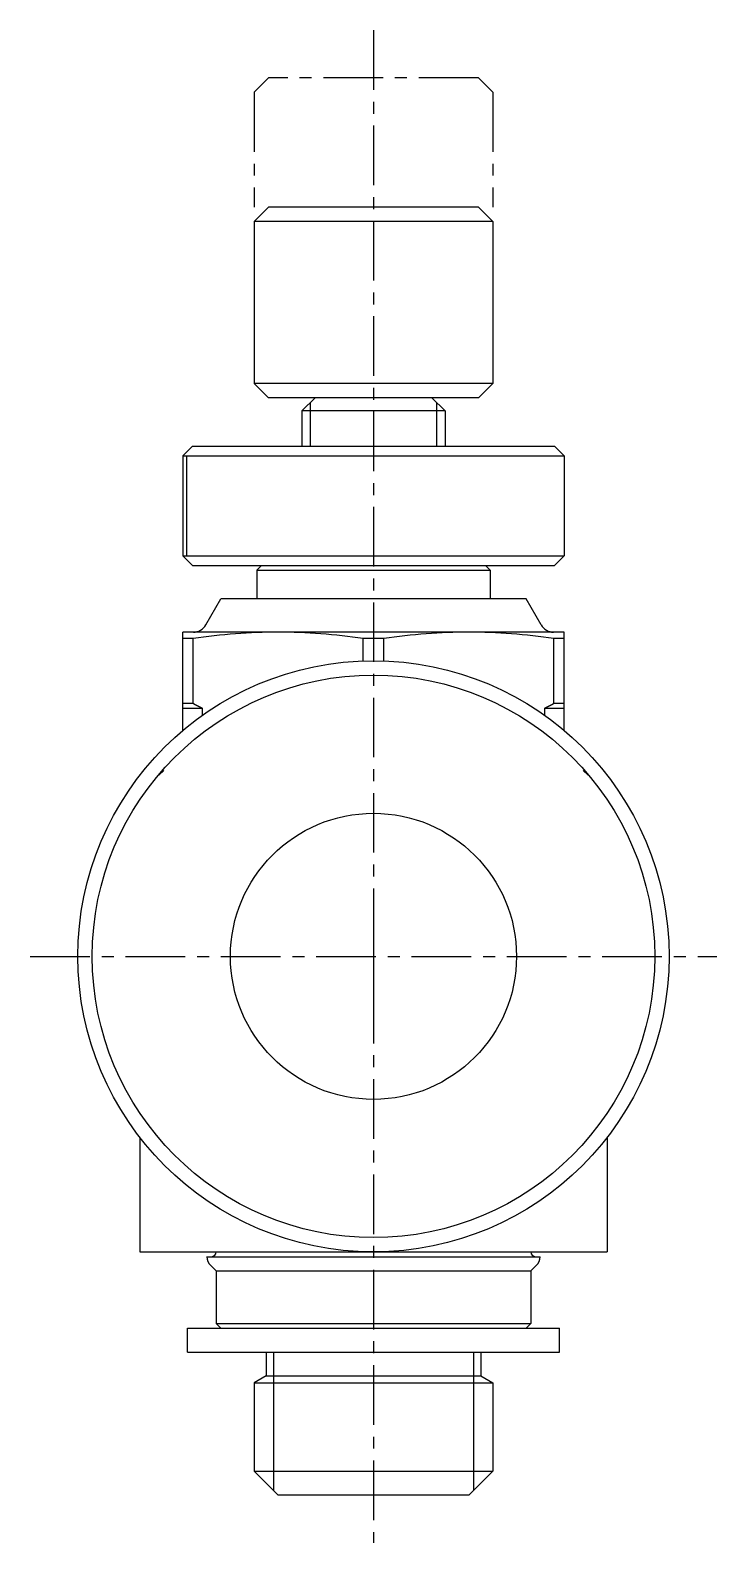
# Model space of a CAD drawing. Extents: x 3.6 to 91.3, y -19.5 to 70.
# Drawn here: x 76.94 to 91.34, y -0.5 to 31.22 of the extents above; entities that cross this region are included whole.
import ezdxf

# ---------------------------------------------------------------- set-up
doc = ezdxf.new("R2010")
doc.units = 0
doc.linetypes.add('CENTER', pattern=[2, 1.25, -0.25, 0.25, -0.25])
doc.layers.get('0').update_dxf_attribs({"linetype": 'CONTINUOUS'})
doc.layers.add('CENTER', color=1, linetype='CENTER')
doc.layers.add('LY_1', color=7, linetype='CONTINUOUS')

msp = doc.modelspace()

# ---------------------------------------------------------------- linework, layer by layer
at = {"color": 7, "linetype": 'CONTINUOUS'}
for p, q in [((81.64, 27.216), (81.94, 27.516)), ((86.34, 27.516), (81.94, 27.516)), ((86.64, 27.216), (86.34, 27.516)), ((86.64, 27.216), (81.64, 27.216)), ((81.64, 27.216), (81.64, 23.816)), ((86.64, 27.216), (86.64, 23.816)), ((86.64, 23.816), (81.64, 23.816)), ((81.94, 23.516), (81.64, 23.816)), ((86.64, 23.816), (86.34, 23.516)), ((86.34, 23.516), (81.94, 23.516)), ((82.915, 23.516), (82.64, 23.241)), ((85.365, 23.516), (85.64, 23.241)), ((85.64, 23.241), (82.64, 23.241)), ((82.64, 23.241), (82.64, 22.5)), ((85.64, 23.241), (85.64, 22.5)), ((80.14, 22.3), (80.34, 22.5)), ((80.14, 22.3), (80.14, 20.2)), ((80.14, 22.3), (88.14, 22.3)), ((80.217, 22.3), (80.217, 20.2)), ((80.34, 22.5), (87.94, 22.5)), ((87.94, 22.5), (88.14, 22.3)), ((88.14, 22.3), (88.14, 20.2)), ((80.14, 20.2), (80.34, 20)), ((80.14, 20.2), (88.14, 20.2)), ((80.34, 20), (87.94, 20)), ((81.69, 19.9), (81.79, 20)), ((86.59, 19.9), (86.49, 20)), ((88.14, 20.2), (87.94, 20)), ((81.69, 19.9), (81.69, 19.3)), ((81.69, 19.9), (86.59, 19.9)), ((86.59, 19.9), (86.59, 19.3)), ((80.623, 18.75), (80.94, 19.3)), ((87.34, 19.3), (80.94, 19.3)), ((87.658, 18.75), (87.34, 19.3)), ((88.14, 18.6), (80.14, 18.6)), ((80.14, 16.537), (80.14, 18.6)), ((80.355, 18.466), (80.14, 18.466)), ((80.355, 17.1), (80.355, 18.466)), ((84.355, 18.466), (83.925, 18.466)), ((83.925, 17.996), (83.925, 18.466)), ((84.355, 17.996), (84.355, 18.466)), ((87.925, 17.1), (87.925, 18.466)), ((88.14, 18.466), (87.925, 18.466)), ((88.14, 16.537), (88.14, 18.6)), ((80.355, 17.1), (80.14, 17.1)), ((80.553, 17), (80.14, 17)), ((80.553, 16.857), (80.553, 17)), ((87.728, 17), (87.728, 16.857)), ((88.14, 17), (87.728, 17)), ((88.14, 17.1), (87.925, 17.1)), ((79.74, 15.7), (79.64, 15.6)), ((88.54, 15.7), (88.64, 15.6)), ((84.14, 12.55), (84.14, 11.05)), ((79.24, 8.001), (79.24, 5.6)), ((89.04, 8.001), (89.04, 5.6)), ((79.24, 5.6), (89.04, 5.6)), ((80.64, 5.5), (87.639, 5.5)), ((80.728, 5.312), (80.84, 5.2)), ((80.84, 5.2), (80.84, 4.1)), ((80.84, 5.2), (87.44, 5.2)), ((87.552, 5.312), (87.44, 5.2)), ((87.44, 5.2), (87.44, 4.1)), ((80.24, 4), (88.04, 4)), ((80.24, 3.5), (80.24, 4)), ((80.94, 4), (80.84, 4.1)), ((80.84, 4.1), (87.44, 4.1)), ((87.44, 4.1), (87.34, 4)), ((88.04, 3.5), (88.04, 4)), ((80.24, 3.5), (88.04, 3.5)), ((81.89, 3.5), (81.89, 3)), ((86.39, 3.5), (86.39, 3)), ((81.89, 3), (81.64, 2.856)), ((81.64, 2.856), (81.64, 1)), ((81.64, 2.856), (86.64, 2.856)), ((81.89, 3), (86.39, 3)), ((86.39, 3), (86.64, 2.856)), ((86.64, 2.856), (86.64, 1)), ((81.64, 1), (82.14, 0.5)), ((81.64, 1), (86.64, 1)), ((86.64, 1), (86.14, 0.5)), ((86.14, 0.5), (82.14, 0.5))]:
    msp.add_line(p, q, dxfattribs=at)
at = {"color": 7}
for points in [[(80.553, 17, 0), (80.551, 17, 0), (80.55, 17.001, 0), (80.549, 17.002, 0), (80.548, 17.002, 0), (80.546, 17.003, 0), (80.545, 17.003, 0), (80.544, 17.004, 0), (80.543, 17.005, 0), (80.541, 17.005, 0), (80.54, 17.006, 0), (80.539, 17.007, 0), (80.538, 17.007, 0), (80.536, 17.008, 0), (80.535, 17.008, 0), (80.534, 17.009, 0), (80.533, 17.01, 0), (80.531, 17.01, 0), (80.53, 17.011, 0), (80.529, 17.011, 0), (80.528, 17.012, 0), (80.526, 17.013, 0), (80.525, 17.013, 0), (80.524, 17.014, 0), (80.522, 17.015, 0), (80.521, 17.015, 0), (80.52, 17.016, 0), (80.519, 17.016, 0), (80.517, 17.017, 0), (80.516, 17.018, 0), (80.515, 17.018, 0), (80.514, 17.019, 0), (80.513, 17.019, 0), (80.511, 17.02, 0), (80.51, 17.021, 0), (80.509, 17.021, 0), (80.507, 17.022, 0), (80.506, 17.023, 0), (80.505, 17.023, 0), (80.504, 17.024, 0), (80.502, 17.024, 0), (80.501, 17.025, 0), (80.5, 17.026, 0), (80.499, 17.026, 0), (80.498, 17.027, 0), (80.496, 17.027, 0), (80.495, 17.028, 0), (80.494, 17.029, 0), (80.493, 17.029, 0), (80.491, 17.03, 0), (80.49, 17.03, 0), (80.489, 17.031, 0), (80.487, 17.032, 0), (80.486, 17.032, 0), (80.485, 17.033, 0), (80.484, 17.034, 0), (80.483, 17.034, 0), (80.481, 17.035, 0), (80.48, 17.035, 0), (80.479, 17.036, 0), (80.478, 17.037, 0), (80.476, 17.037, 0), (80.475, 17.038, 0), (80.474, 17.039, 0), (80.472, 17.039, 0), (80.471, 17.04, 0), (80.47, 17.041, 0), (80.469, 17.041, 0), (80.468, 17.042, 0), (80.466, 17.042, 0), (80.465, 17.043, 0), (80.464, 17.044, 0), (80.463, 17.044, 0), (80.461, 17.045, 0), (80.46, 17.046, 0), (80.459, 17.046, 0), (80.458, 17.047, 0), (80.456, 17.047, 0), (80.455, 17.048, 0), (80.454, 17.049, 0), (80.453, 17.049, 0), (80.451, 17.05, 0), (80.45, 17.05, 0), (80.449, 17.051, 0), (80.448, 17.052, 0), (80.446, 17.052, 0), (80.445, 17.053, 0), (80.444, 17.054, 0), (80.443, 17.054, 0), (80.441, 17.055, 0), (80.44, 17.055, 0), (80.439, 17.056, 0), (80.438, 17.057, 0), (80.436, 17.057, 0), (80.435, 17.058, 0), (80.434, 17.059, 0), (80.433, 17.059, 0), (80.431, 17.06, 0), (80.43, 17.061, 0), (80.429, 17.061, 0), (80.428, 17.062, 0), (80.427, 17.062, 0), (80.425, 17.063, 0), (80.424, 17.064, 0), (80.423, 17.064, 0), (80.421, 17.065, 0), (80.42, 17.066, 0), (80.419, 17.066, 0), (80.418, 17.067, 0), (80.417, 17.068, 0), (80.415, 17.068, 0), (80.414, 17.069, 0), (80.413, 17.07, 0), (80.412, 17.07, 0), (80.41, 17.071, 0), (80.409, 17.071, 0), (80.408, 17.072, 0), (80.407, 17.073, 0), (80.405, 17.073, 0), (80.404, 17.074, 0), (80.403, 17.075, 0), (80.402, 17.075, 0), (80.4, 17.076, 0), (80.399, 17.077, 0), (80.398, 17.077, 0), (80.397, 17.078, 0), (80.395, 17.078, 0), (80.394, 17.079, 0), (80.393, 17.08, 0), (80.392, 17.08, 0), (80.391, 17.081, 0), (80.389, 17.082, 0), (80.388, 17.082, 0), (80.387, 17.083, 0), (80.386, 17.084, 0), (80.384, 17.084, 0), (80.383, 17.085, 0), (80.382, 17.086, 0), (80.381, 17.086, 0), (80.379, 17.087, 0), (80.378, 17.087, 0), (80.377, 17.088, 0), (80.376, 17.089, 0), (80.374, 17.09, 0), (80.373, 17.09, 0), (80.372, 17.091, 0), (80.371, 17.091, 0), (80.37, 17.092, 0), (80.368, 17.093, 0), (80.367, 17.093, 0), (80.366, 17.094, 0), (80.365, 17.095, 0), (80.363, 17.095, 0), (80.362, 17.096, 0), (80.361, 17.097, 0), (80.36, 17.097, 0), (80.358, 17.098, 0), (80.357, 17.099, 0), (80.356, 17.099, 0), (80.355, 17.1, 0)], [(87.925, 17.1, 0), (87.924, 17.099, 0), (87.923, 17.099, 0), (87.922, 17.098, 0), (87.921, 17.097, 0), (87.919, 17.097, 0), (87.918, 17.096, 0), (87.917, 17.095, 0), (87.916, 17.095, 0), (87.914, 17.094, 0), (87.913, 17.093, 0), (87.912, 17.093, 0), (87.911, 17.092, 0), (87.909, 17.091, 0), (87.908, 17.091, 0), (87.907, 17.09, 0), (87.906, 17.09, 0), (87.904, 17.089, 0), (87.903, 17.088, 0), (87.902, 17.087, 0), (87.901, 17.087, 0), (87.9, 17.086, 0), (87.898, 17.086, 0), (87.897, 17.085, 0), (87.896, 17.084, 0), (87.895, 17.084, 0), (87.893, 17.083, 0), (87.892, 17.082, 0), (87.891, 17.082, 0), (87.89, 17.081, 0), (87.888, 17.08, 0), (87.887, 17.08, 0), (87.886, 17.079, 0), (87.885, 17.078, 0), (87.883, 17.078, 0), (87.882, 17.077, 0), (87.881, 17.077, 0), (87.88, 17.076, 0), (87.879, 17.075, 0), (87.877, 17.075, 0), (87.876, 17.074, 0), (87.875, 17.073, 0), (87.874, 17.073, 0), (87.872, 17.072, 0), (87.871, 17.072, 0), (87.87, 17.071, 0), (87.869, 17.07, 0), (87.867, 17.07, 0), (87.866, 17.069, 0), (87.865, 17.068, 0), (87.864, 17.068, 0), (87.862, 17.067, 0), (87.861, 17.066, 0), (87.86, 17.066, 0), (87.859, 17.065, 0), (87.857, 17.064, 0), (87.856, 17.064, 0), (87.855, 17.063, 0), (87.854, 17.062, 0), (87.853, 17.062, 0), (87.851, 17.061, 0), (87.85, 17.061, 0), (87.849, 17.06, 0), (87.847, 17.059, 0), (87.846, 17.059, 0), (87.845, 17.058, 0), (87.844, 17.058, 0), (87.843, 17.057, 0), (87.841, 17.056, 0), (87.84, 17.056, 0), (87.839, 17.055, 0), (87.838, 17.054, 0), (87.836, 17.054, 0), (87.835, 17.053, 0), (87.834, 17.052, 0), (87.833, 17.052, 0), (87.831, 17.051, 0), (87.83, 17.05, 0), (87.829, 17.05, 0), (87.828, 17.049, 0), (87.826, 17.049, 0), (87.825, 17.048, 0), (87.824, 17.047, 0), (87.823, 17.047, 0), (87.821, 17.046, 0), (87.82, 17.046, 0), (87.819, 17.045, 0), (87.818, 17.044, 0), (87.816, 17.044, 0), (87.815, 17.043, 0), (87.814, 17.042, 0), (87.813, 17.042, 0), (87.811, 17.041, 0), (87.81, 17.041, 0), (87.809, 17.04, 0), (87.808, 17.039, 0), (87.806, 17.039, 0), (87.805, 17.038, 0), (87.804, 17.037, 0), (87.803, 17.037, 0), (87.801, 17.036, 0), (87.8, 17.035, 0), (87.799, 17.035, 0), (87.798, 17.034, 0), (87.796, 17.034, 0), (87.795, 17.033, 0), (87.794, 17.032, 0), (87.793, 17.032, 0), (87.791, 17.031, 0), (87.79, 17.03, 0), (87.789, 17.03, 0), (87.788, 17.029, 0), (87.787, 17.029, 0), (87.785, 17.028, 0), (87.784, 17.027, 0), (87.783, 17.027, 0), (87.781, 17.026, 0), (87.78, 17.026, 0), (87.779, 17.025, 0), (87.778, 17.024, 0), (87.776, 17.024, 0), (87.775, 17.023, 0), (87.774, 17.023, 0), (87.773, 17.022, 0), (87.771, 17.021, 0), (87.77, 17.021, 0), (87.769, 17.02, 0), (87.768, 17.019, 0), (87.766, 17.019, 0), (87.765, 17.018, 0), (87.764, 17.018, 0), (87.763, 17.017, 0), (87.761, 17.016, 0), (87.76, 17.016, 0), (87.759, 17.015, 0), (87.758, 17.015, 0), (87.756, 17.014, 0), (87.755, 17.013, 0), (87.754, 17.013, 0), (87.753, 17.012, 0), (87.751, 17.011, 0), (87.75, 17.011, 0), (87.749, 17.01, 0), (87.748, 17.01, 0), (87.746, 17.009, 0), (87.745, 17.008, 0), (87.744, 17.008, 0), (87.743, 17.007, 0), (87.741, 17.007, 0), (87.74, 17.006, 0), (87.739, 17.005, 0), (87.738, 17.005, 0), (87.736, 17.004, 0), (87.735, 17.003, 0), (87.734, 17.003, 0), (87.733, 17.002, 0), (87.731, 17.002, 0), (87.73, 17.001, 0), (87.729, 17, 0), (87.728, 17, 0)]]:
    msp.add_polyline3d(points, dxfattribs=at)
at = {"color": 7, "linetype": 'CONTINUOUS'}
for radius in [6.2, 5.9, 3]:
    msp.add_circle((84.14, 11.8), radius, dxfattribs=at)
for centre, radius, start, end in [((80.363, 18.9), 0.3, 270, 330), ((87.917, 18.9), 0.3, 210, 270), ((82.189, 5.988), 12.612, 90.2213, 98.3617), ((82.091, 5.989), 12.611, 81.6379, 89.7791), ((86.189, 5.988), 12.612, 90.2213, 98.3617), ((86.091, 5.988), 12.612, 81.6383, 89.7788), ((80.94, 5.524), 0.3, 184.6392, 225), ((80.74, 5.6), 0.1, 270, 0), ((87.54, 5.6), 0.1, 180, 270), ((87.34, 5.524), 0.3, 315, 355.3608)]:
    msp.add_arc(centre, radius, start, end, dxfattribs=at)
at = {"layer": 'CENTER', "color": 1, "linetype": 'CENTER'}
for p, q in [((84.14, 31.225), (84.14, -0.5)), ((81.64, 29.925), (81.94, 30.225)), ((86.34, 30.225), (81.94, 30.225)), ((86.64, 29.925), (86.34, 30.225)), ((81.64, 29.925), (81.64, 27.516)), ((86.64, 29.925), (86.64, 27.516)), ((76.94, 11.8), (91.34, 11.8))]:
    msp.add_line(p, q, dxfattribs=at)
at = {"layer": 'LY_1', "color": 3, "linetype": 'CONTINUOUS'}
for p, q in [((82.815, 23.416), (82.815, 22.5)), ((85.465, 23.416), (85.465, 22.5)), ((82.04, 3.5), (82.04, 0.6)), ((86.24, 3.5), (86.24, 0.6))]:
    msp.add_line(p, q, dxfattribs=at)

doc.saveas('drawing.dxf')
